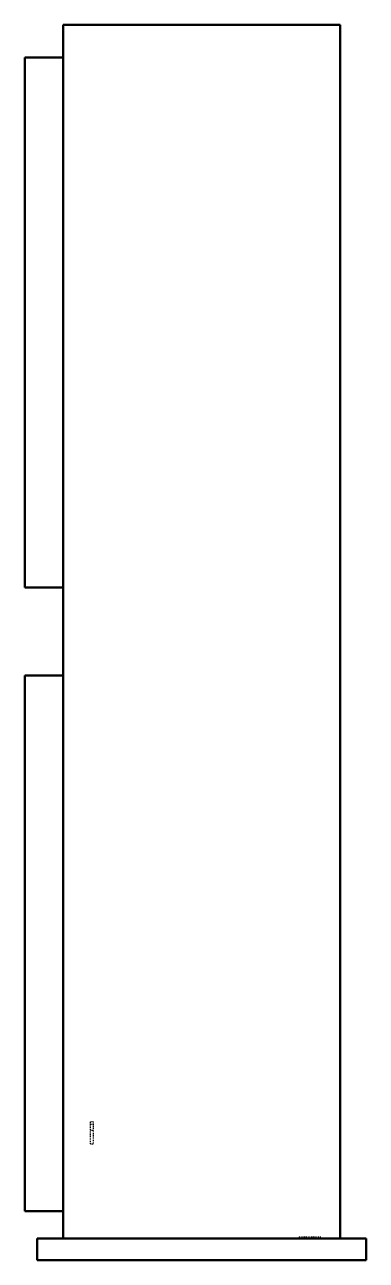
# Model space of a CAD drawing. Header units: millimetres. Extents: x -183 to 213, y 0 to 1430.
import ezdxf

# ---------------------------------------------------------------- set-up
doc = ezdxf.new("R2010")
doc.units = ezdxf.units.MM
doc.linetypes.add('Dashed', pattern=[2, 1, -1])
doc.layers.add('AM_0', color=7, linetype='Continuous', lineweight=50)
doc.layers.add('AM_9', color=6, linetype='Dashed', lineweight=25)

# ---------------------------------------------------------------- blocks, each defined once
blk = doc.blocks.new('1_DH9VSA241CA_PART8_0_in_DH9VSA241CA_2')
at = {"layer": 'AM_0'}
for p, q in [((-138.1125, 1430.3375), (182.5625, 1430.3375)), ((182.5625, 25.4), (182.5625, 1430.3375)), ((-138.1125, 1430.3375), (-138.1125, 25.4)), ((182.5625, 25.4), (-138.1125, 25.4))]:
    blk.add_line(p, q, dxfattribs=at)
blk = doc.blocks.new('2_DH9VSA241CA_PART6_0_in_DH9VSA241CA_2')
at = {"layer": 'AM_0'}
for p, q in [((-138.1125, 25.4), (-168.275, 25.4)), ((-168.275, 0), (-168.275, 25.4)), ((212.725, 25.4), (182.5625, 25.4)), ((212.725, 25.4), (212.725, 0)), ((-168.275, 0), (212.725, 0))]:
    blk.add_line(p, q, dxfattribs=at)
blk = doc.blocks.new('3_DH9VSA241CA_PART5_0_in_DH9VSA241CA_2')
at = {"layer": 'AM_9'}
for p, q in [((-103.1875, 160.3375), (-106.3625, 160.3375)), ((-106.3625, 157.1625), (-106.3625, 160.3375)), ((-103.1875, 160.3375), (-103.1875, 157.1625)), ((-106.3625, 150.8125), (-103.1875, 150.8125))]:
    blk.add_line(p, q, dxfattribs=at)
blk = doc.blocks.new('4_DH9VSA241CA_PART4_0_in_DH9VSA241CA_2')
at = {"layer": 'AM_9'}
for p, q in [((-103.1875, 157.1625), (-106.3625, 157.1625)), ((-106.3625, 134.9375), (-106.3625, 157.1625)), ((-103.1875, 157.1625), (-103.1875, 134.9375)), ((-106.3625, 134.9375), (-103.1875, 134.9375))]:
    blk.add_line(p, q, dxfattribs=at)
blk = doc.blocks.new('5_DH9VSA241CA_PART3_0_in_DH9VSA241CA_2')
at = {"layer": 'AM_9'}
for p, q in [((134.9375, 26.9875), (160.3375, 26.9875)), ((134.9375, 26.9875), (134.9375, 25.4)), ((160.3375, 25.4), (160.3375, 26.9875))]:
    blk.add_line(p, q, dxfattribs=at)
blk = doc.blocks.new('6_DH9VSA241CA_PART2_0_in_DH9VSA241CA_2')
at = {"layer": 'AM_0'}
for p, q in [((-138.1, 1392.4), (-182.6, 1392.4)), ((-182.6, 778.7), (-182.6, 1392.4)), ((-182.6, 778.7), (-138.1, 778.7))]:
    blk.add_line(p, q, dxfattribs=at)
blk = doc.blocks.new('7_DH9VSA241CA_PART1_0_in_DH9VSA241CA_2')
at = {"layer": 'AM_0'}
for p, q in [((-182.6, 57), (-182.6, 677.1)), ((-138.1, 677.1), (-182.6, 677.1)), ((-182.6, 57), (-138.1, 57))]:
    blk.add_line(p, q, dxfattribs=at)

msp = doc.modelspace()

# ---------------------------------------------------------------- block references
for name in ['1_DH9VSA241CA_PART8_0_in_DH9VSA241CA_2', '6_DH9VSA241CA_PART2_0_in_DH9VSA241CA_2', '7_DH9VSA241CA_PART1_0_in_DH9VSA241CA_2', '3_DH9VSA241CA_PART5_0_in_DH9VSA241CA_2', '4_DH9VSA241CA_PART4_0_in_DH9VSA241CA_2', '2_DH9VSA241CA_PART6_0_in_DH9VSA241CA_2', '5_DH9VSA241CA_PART3_0_in_DH9VSA241CA_2']:
    msp.add_blockref(name, (0, 0))

doc.saveas('drawing.dxf')
